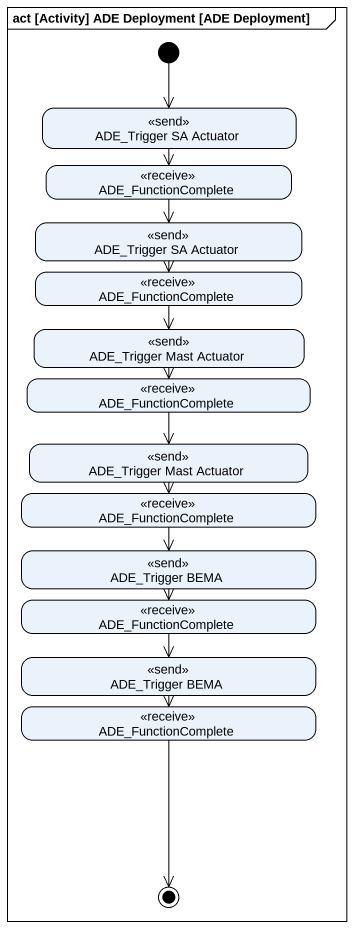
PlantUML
@startuml
mainframe act [Activity] ADE Deployment [ADE Deployment]
hide empty description
state "ADE_Trigger SA Actuator" as ADE_Trigger_SA_Actuator <<send>>
state ADE_FunctionComplete <<receive>>
state "ADE_Trigger SA Actuator" as ADE_Trigger_SA_Actuator_2 <<send>>
state "ADE_FunctionComplete" as ADE_FunctionComplete_2 <<receive>>
state "ADE_Trigger Mast Actuator" as ADE_Trigger_Mast_Actuator <<send>>
state "ADE_FunctionComplete" as ADE_FunctionComplete_3 <<receive>>
state "ADE_Trigger Mast Actuator" as ADE_Trigger_Mast_Actuator_2 <<send>>
state "ADE_FunctionComplete" as ADE_FunctionComplete_4 <<receive>>
state "ADE_Trigger BEMA" as ADE_Trigger_BEMA <<send>>
state "ADE_FunctionComplete" as ADE_FunctionComplete_5 <<receive>>
state "ADE_Trigger BEMA" as ADE_Trigger_BEMA_2 <<send>>
state "ADE_FunctionComplete" as ADE_FunctionComplete_6 <<receive>>
[*] --> ADE_Trigger_SA_Actuator
ADE_Trigger_SA_Actuator --> ADE_FunctionComplete
ADE_FunctionComplete --> ADE_Trigger_SA_Actuator_2
ADE_Trigger_SA_Actuator_2 --> ADE_FunctionComplete_2
ADE_FunctionComplete_2 --> ADE_Trigger_Mast_Actuator
ADE_Trigger_Mast_Actuator --> ADE_FunctionComplete_3
ADE_FunctionComplete_3 --> ADE_Trigger_Mast_Actuator_2
ADE_Trigger_Mast_Actuator_2 --> ADE_FunctionComplete_4
ADE_FunctionComplete_4 --> ADE_Trigger_BEMA
ADE_Trigger_BEMA --> ADE_FunctionComplete_5
ADE_FunctionComplete_5 --> ADE_Trigger_BEMA_2
ADE_Trigger_BEMA_2 --> ADE_FunctionComplete_6
ADE_FunctionComplete_6 --> [*]
@enduml
